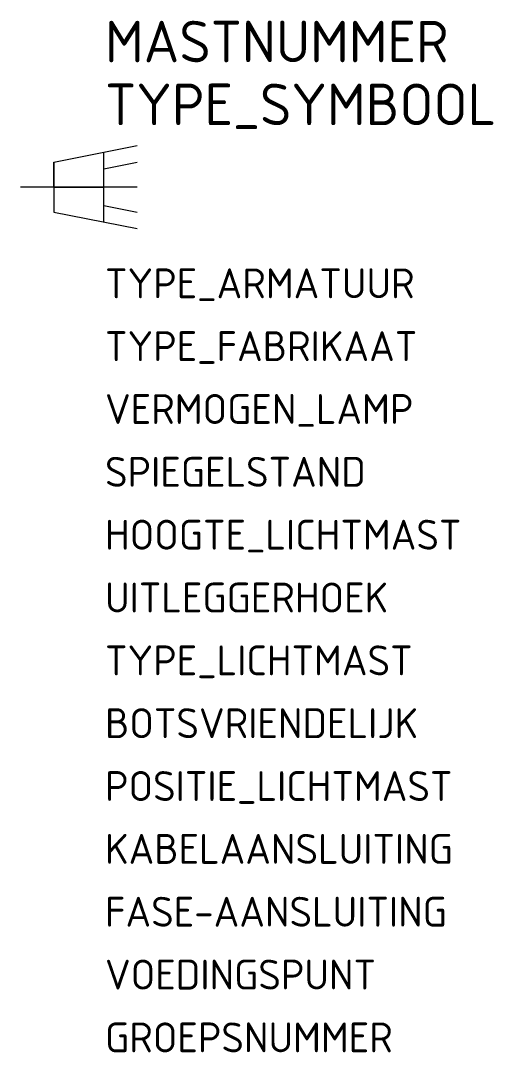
# Model space of a CAD drawing. Extents: x -2 to 26.4, y -52.1 to 10.
import ezdxf

# ---------------------------------------------------------------- set-up
doc = ezdxf.new("R2010")
doc.units = 0
doc.styles.add('NLCS-ISO', font='NLCS-ISO.ttf')

msp = doc.modelspace()

# ---------------------------------------------------------------- hatches: boundary and pattern name
h = msp.add_hatch()
h.set_pattern_fill('ANGLE', color=256)
h.set_pattern_definition([(0, (0, 0), (0, 6.985), [5.08, -1.905]), (90, (0, 0), (-6.985, 4e-16), [5.08, -1.905])])
h.paths.add_polyline_path([(3, 0), (0, 0), (0, -1.5), (3, -2.1)])
h.paths.add_polyline_path([(3, 2.1), (0, 1.5), (0, 0), (3, 0)])

# ---------------------------------------------------------------- linework, layer by layer
for p, q in [((0, 1.5), (5, 2.5)), ((3, -2.1), (3, 2.1)), ((0, 1.5), (0, -1.5)), ((3, 1.1), (5, 1.5)), ((5, 0), (-2, 0)), ((3, -1.1), (5, -1.5)), ((0, -1.5), (5, -2.5))]:
    msp.add_line(p, q)

# ---------------------------------------------------------------- texts
at = {"style": 'NLCS-ISO'}
for tag, p, s, height in [('MASTNUMMER', (3.075, 7.52), '', 2.5), ('TYPE_SYMBOOL', (3.075, 3.735), '3 LICHTVERKEERSLANTAARN ROND 300MM', 2.5), ('FASE-AANSLUITING', (3.075, -44.537), '', 1.8), ('GROEPSNUMMER', (3.075, -52.106), '', 1.8)]:
    msp.add_attdef(tag, p, s, height=height, dxfattribs=at)
at = {"style": 'NLCS-ISO', "flags": 1}
for tag, p, s in [('TYPE_ARMATUUR', (3.075, -6.692), 'IPSO SON-T'), ('TYPE_FABRIKAAT', (3.075, -10.476), ''), ('VERMOGEN_LAMP', (3.075, -14.261), '250W'), ('SPIEGELSTAND', (3.075, -18.045), 'Vlakglas 35/115/5'), ('HOOGTE_LICHTMAST', (3.075, -21.83), '18m'), ('UITLEGGERHOEK', (3.075, -25.614), '5°'), ('TYPE_LICHTMAST', (3.075, -29.399), 'Enkele PAALTOPMAST'), ('BOTSVRIENDELIJK', (3.075, -33.183), 'Ja'), ('POSITIE_LICHTMAST', (3.075, -36.968), 'Rechts'), ('KABELAANSLUITING', (3.075, -40.752), 'EO-YMeKaszh 4x2,5mm² (d.m.v. aftakmof)'), ('VOEDINGSPUNT', (3.075, -48.321), '')]:
    msp.add_attdef(tag, p, s, height=1.8, dxfattribs=at)

doc.saveas('drawing.dxf')
